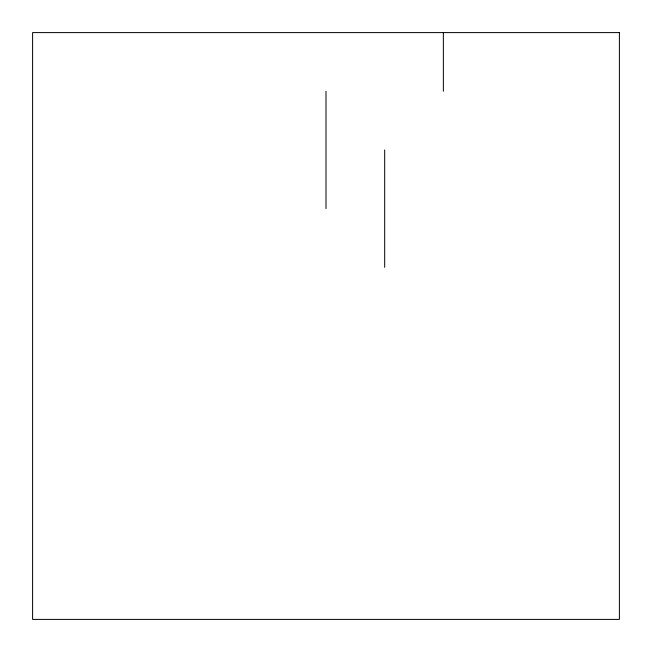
<?xml version="1.0" encoding="UTF-8"?>
<svg xmlns="http://www.w3.org/2000/svg" width="652" height="652" viewBox="0 0 652 652"><rect width="100%" height="100%" fill="white"/><g stroke="black" fill="none" stroke-linecap="round" stroke-linejoin="round"><path stroke-width="0.98" d="M443.36 32.6L443.36 91.28M384.68 149.96L384.68 267.32M326 91.28L326 208.64M619.4 32.6L32.6 32.6L32.6 619.4L619.4 619.4L619.4 32.6"/></g></svg>
